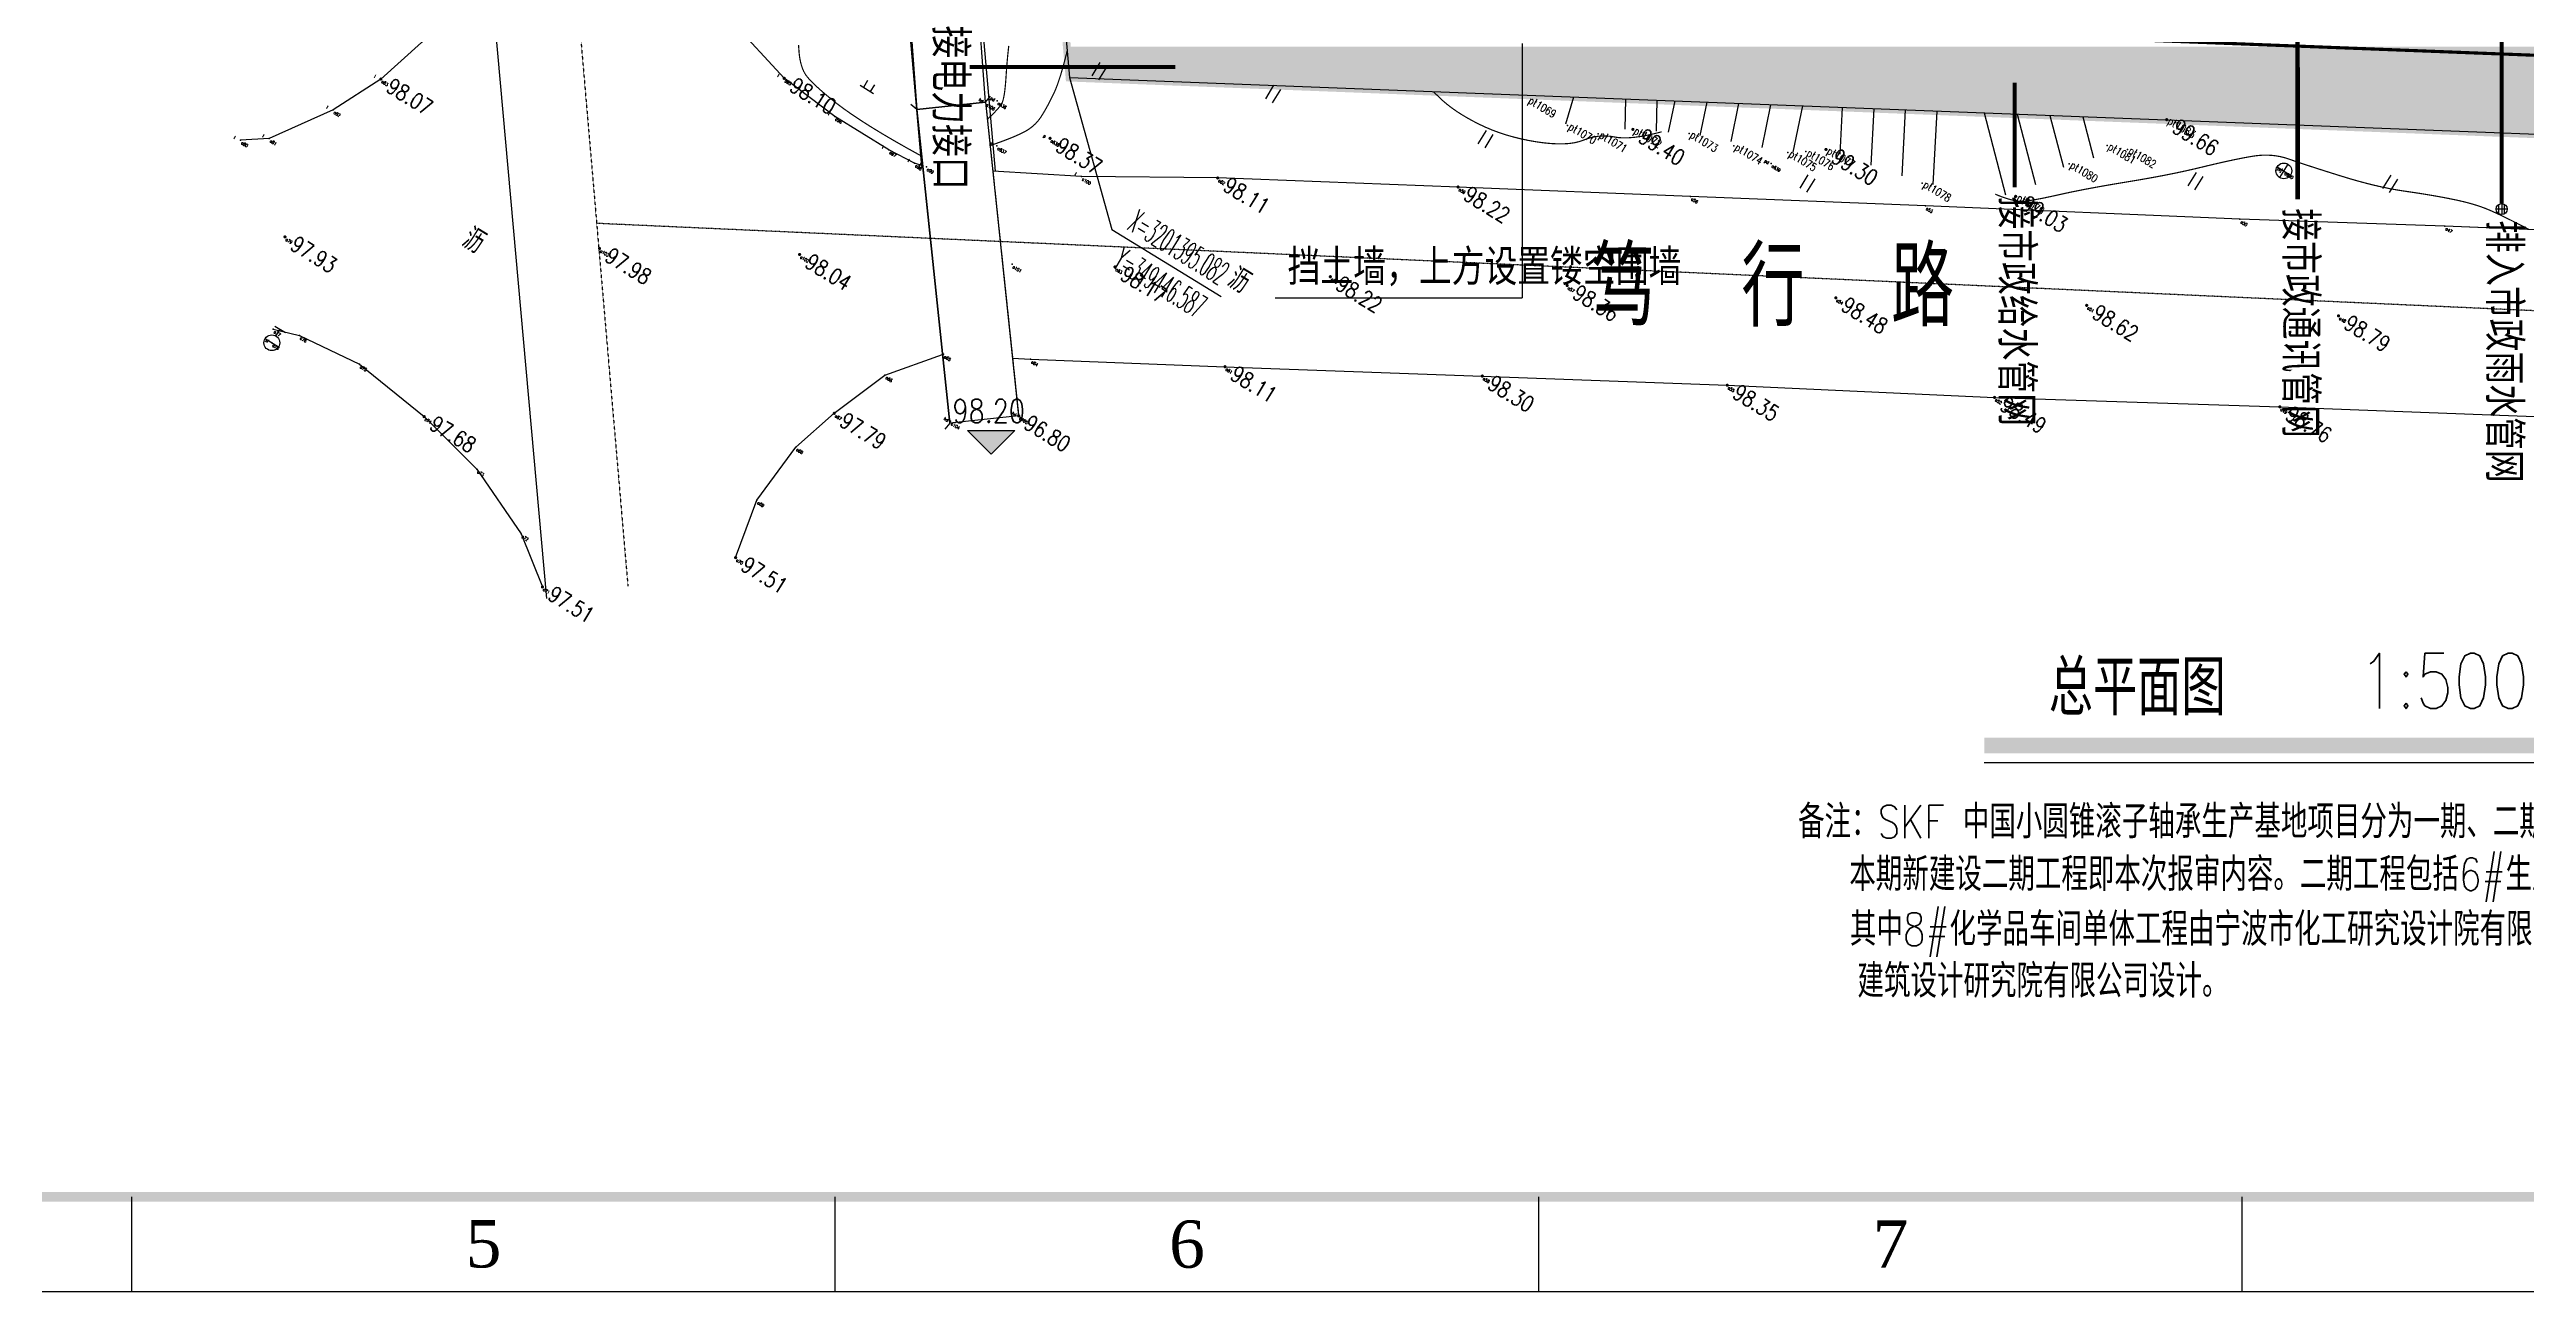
# Model space of a CAD drawing. Header units: millimetres. Extents: x -330863 to 383137, y -246038 to 314990.
# Drawn here: x -157429 to -436, y -236952 to -158214 of the extents above; entities that cross this region are included whole.
import ezdxf
from ezdxf.enums import TextEntityAlignment as Align

# ---------------------------------------------------------------- set-up
doc = ezdxf.new("R2010")
doc.units = ezdxf.units.MM
for name, pattern in [('CENTER', [5.08, 3.175, -0.635, 0.635, -0.635]), ('DASH', [0.35, 0.25, -0.1]), ('HIDDEN', [0.375, 0.25, -0.125]), ('X2', [10, 8, -2]), ('X31', [1.8, 1.2, -0.6])]:
    doc.linetypes.add(name, pattern=pattern)
for name, color, linetype in [('-GRASS', 114, 'Continuous'), ('-总图道路', 7, 'Continuous'), ('-文字', 7, 'Continuous'), ('A-DIM_ELEV', 7, 'Continuous'), ('DIM_COOR', 7, 'Continuous'), ('GCD', 8, 'Continuous'), ('MAP', 251, 'Continuous'), ('PUB_TEXT', 7, 'Continuous'), ('S市政接口', 7, 'Continuous'), ('农转用2000坐标', 6, 'Continuous'), ('文字', 7, 'Continuous')]:
    doc.layers.add(name, color=color, linetype=linetype)
doc.layers.add('X消防车道', color=6, linetype='HIDDEN', lineweight=18)
doc.styles.add('_HZTXT', font='simplex.shx', dxfattribs={"width": 0.8, "bigfont": 'hztxt.shx'})
doc.styles.add('_TCH_DIM', font='SIMPLEX.shx', dxfattribs={"width": 0.6, "bigfont": 'GBCBIG.shx'})
doc.styles.add('hz', font='simplex', dxfattribs={"width": 0.7, "bigfont": 'hztxt'})
doc.styles.add('Times', font='times.ttf')
doc.styles.add('等线体', font='simplex.shx', dxfattribs={"width": 0.6, "bigfont": 'hztxt.shx'})
doc.linetypes.add('10422', pattern='A,0.75,[150,AAA.SHX,S=0.5,R=0,X=0,Y=0.5],1.5,[177,AAA.SHX,S=1,R=0,X=0,Y=0.4],0.75', length=3)

# ---------------------------------------------------------------- blocks, each defined once
blk = doc.blocks.new('$TWTSYS$00000375')
for p, q in [((-0.5, 0, 0), (0.5, 0, 0)), ((0.43, 0.25, 0), (-0.43, 0.25, 0)), ((0, 0.5, 0), (0, -0.5, 0)), ((0.43, -0.25, 0), (-0.43, -0.25, 0))]:
    blk.add_line(p, q)
blk.add_circle((0, 0, 0), 0.5)
blk = doc.blocks.new('A$C163D69A9')
at = {"layer": 'S市政接口'}
for points, const_width in [([(173.66, 6.28), (179.51, -3.27)], 0.25), ([(168.34, -9.79), (161.93, 0.67)], 0.28), ([(152.65, -18.51), (149.19, -12.87)], 0.25), ([(92.2, -46.61), (103.3, -39.81)], 0.25)]:
    blk.add_lwpolyline(points, dxfattribs=dict(at, const_width=const_width))
at = {"layer": 'S市政接口', "xscale": 0.7, "yscale": 0.7, "zscale": 0.7, "rotation": 301.4878379793183}
blk.add_blockref('$TWTSYS$00000375', (179.7, -3.57), dxfattribs=at)
at = {"layer": 'S市政接口', "width": 0.8}
for s, p in [('排入市政雨水管网', (179.4, -4.58)), ('接市政通讯管网', (167.99, -10.68, 0)), ('接市政给水管网', (152.26, -19.43)), ('接电力接口', (88.98, -45.49, 193.82))]:
    blk.add_text(s, height=2, rotation=301.4878, dxfattribs=at).set_placement(p)
at = {"layer": 'S市政接口', "linetype": 'DASH', "ltscale": 0.005, "flags": 1}
for tag, p in [('SPEC', (-40.65, 255.77)), ('UNIT', (-40.66, 255.77)), ('WHAT', (-40.65, 255.77))]:
    blk.add_attdef(tag, p, '', height=0.0003, rotation=31.4878, dxfattribs=at)
blk = doc.blocks.new('gc133')
for p, q in [((-1, 0), (1, 0)), ((-0.8, 2), (0.8, 2)), ((0, 1), (0, 2))]:
    blk.add_line(p, q)
blk.add_circle((0, 0), 1)
blk = doc.blocks.new('gc043')
for p, q in [((-1, 0), (1, 0)), ((0, -1), (0, 1))]:
    blk.add_line(p, q)
blk.add_circle((0, 0), 1)
blk = doc.blocks.new('gc119')
for p, q in [((-1, 0), (1, 0)), ((-0.5, 1), (-0.5, 0)), ((0.5, 1), (0.5, 0))]:
    blk.add_line(p, q)
blk = doc.blocks.new('GC200')
at = {"linetype": 'Continuous', "const_width": 0.2, "flags": 128}
blk.add_lwpolyline([(-0.1, 0, 1), (0.1, 0, 1)], format="xyb", close=True, dxfattribs=at)
blk = doc.blocks.new('gc121')
for p, q in [((-0.5, -1), (-0.5, 1)), ((0.5, -1), (0.5, 1))]:
    blk.add_line(p, q)
blk = doc.blocks.new('*U368')
at = {"color": 5}
blk.add_lwpolyline([(0, 0), (1189, 0), (1189, 841), (0, 841)], close=True, dxfattribs=at)

msp = doc.modelspace()

# ---------------------------------------------------------------- hatches: boundary and pattern name
at = {"layer": '-GRASS'}
h = msp.add_hatch(dxfattribs=at)
h.set_pattern_fill('GRASS', color=256, scale=500, angle=-31.48783798)
h.set_pattern_definition([(58.51216202, (-1970228605.7, -2547630934.4), (-329.70504027, 1372.03724668), [264.58066, -1731.01015]), (13.51216202, (-1970228605.7, -2547630934.4), (-329.705265, 1372.03818184), [264.58066, -1146.51615]), (103.51216202, (-1970228605.7, -2547630934.4), (-1372.03818184, -329.705265), [264.58066, -1146.51615])])
edge = h.paths.add_edge_path()
edge.add_arc((86400.001, -163028.75), 6000, 58.51216202, 90)
edge.add_line((86400.001, -157028.75), (84999.99, -157028.75))
edge.add_line((84999.99, -157028.75), (84999.995, -161859.4))
edge.add_line((84999.995, -161859.4), (82800.001, -161774.38))
edge.add_line((82800.001, -161774.38), (82800.001, -166428.75))
edge.add_line((82800.001, -166428.75), (90000.001, -166428.75))
edge.add_line((90000.001, -166428.75), (89533.907, -157912.244))
edge = h.paths.add_edge_path()
edge.add_arc((86400.001, -163028.75), 6000, 0.00000001, 58.51216201)
edge.add_line((89533.907, -157912.244), (90000.001, -166428.75))
edge.add_line((90000.001, -166428.75), (92400.001, -166428.75))
edge.add_line((92400.001, -166428.75), (92400.001, -163028.75))
h.paths.add_polyline_path([(82800.001, -161774.38), (82800.001, -157828.75), (77700.001, -157828.75), (77700.001, -158028.75), (-14123.157, -158028.75)], flags=17)
h.paths.add_polyline_path([(84999.99, -157028.75), (-39999.484, -157028.75), (-24473.688, -157628.75), (77700.001, -157628.75), (77700.001, -157828.75), (82800.001, -157828.75), (82800.001, -161774.38), (84999.995, -161859.4)])
h.paths.add_polyline_path([(90000.001, -167056.359), (90000.001, -166428.75), (82800.001, -166428.75), (82800.001, -161774.38), (-14123.157, -158028.75), (-92948.862, -158028.75), (-92775.774, -159992.924)])
at = {"layer": 'A-DIM_ELEV', "linetype": 'Continuous'}
msp.add_hatch(color=256, dxfattribs=at).paths.add_polyline_path([(-97747.289, -183876.257), (-99247.289, -182376.257), (-96247.289, -182376.257)], flags=17)
at = {"layer": 'X消防车道'}
h = msp.add_hatch(dxfattribs=at)
h.set_pattern_fill('DOTS', color=8, scale=1000, angle=-31.48783798)
h.set_pattern_definition([(328.51216202, (-1970228605.7, -2547630934.4), (1506.0502845, 939.1527315), [0, -1587.5])])
h.paths.add_polyline_path([(-93210.319, -143669.982, 0.3886963478), (-80260.509, -155528.75), (-29868.25, -155528.75, 0.072993423), (-27282.119, -155149.186), (-24812.542, -154408.313, -0.072993423), (-22226.411, -154028.75), (83399.933, -154028.75, -0.4142154053), (92400, -163028.739), (92400.012, -173021.711), (96400.012, -173176.258), (96400, -163028.734, 0.4142203272), (83399.684, -150028.75), (-22813.487, -150028.75, 0.072993423), (-25399.617, -150408.313), (-27869.195, -151149.186, -0.072993423), (-30455.326, -151528.75), (-80260.509, -151528.75, -0.388697685), (-89225.766, -143318.792), (-114666.763, 145381.208, -0.4401982675), (-105701.506, 155171.25), (85999.681, 155171.25, -0.4142109925), (94999.681, 146171.329, -0.1414481114), (96999.681, 153099.453, 0.2576703992), (85999.52, 159171.25), (-105701.603, 159171.25, 0.440196051), (-118651.322, 145030.079)])

# ---------------------------------------------------------------- linework, layer by layer
at = {"layer": '-总图道路', "linetype": 'CENTER', "ltscale": 0.0001}
for p, q in [((-152680.574, 178374.712, 10100), (-120771.049, -192240.097, 10100)), ((111441.934, -179800.31, 10100), (-122751.552, -169237.445, 10100))]:
    msp.add_line(p, q, dxfattribs=at)
at = {"layer": '-总图道路', "linetype": 'Continuous'}
for p, q in [((-137522.244, -64196.879, 10100), (-125924.178, -193022.728, 10100)), ((-110867.281, -160038.865, 10100), (-114187.436, -156436.202, 10100)), ((-107660.557, -162467.392, 10100), (-110867.281, -160038.865, 10100)), ((-104229.907, -164583.94, 10100), (-107660.557, -162467.392, 10100)), ((-102602.132, -165426.173, 10100), (-104229.907, -164583.94, 10100)), ((-102083.089, -165585.284, 10100), (-102602.132, -165426.173, 10100)), ((-92022.621, -166269.168, 10100), (-97643.099, -165918.243, 10100)), ((-83386.405, -166358.112, 10100), (-92022.621, -166269.168, 10100)), ((-68150.779, -166930.185, 10100), (-83386.405, -166358.112, 10100)), ((-53415.868, -167530.949, 10100), (-68150.779, -166930.185, 10100)), ((-38529.882, -168133.953, 10100), (-53415.868, -167530.949, 10100)), ((-5605.767, -169410.813, 10100), (-18596.124, -168979.161, 10100)), ((11116.828, -170093.902, 10100), (-5605.767, -169410.813, 10100)), ((-107691.302, -181278.206, 10100), (-104475.848, -178852.513, 10100)), ((-104475.848, -178852.513, 10100), (-100821.442, -177542.731, 10100)), ((-96390.864, -177786.486, 10100), (-95246.918, -177855.074, 10100)), ((-95246.918, -177855.074, 10100), (-82925.76, -178322.452, 10100)), ((-82925.76, -178322.452, 10100), (-66619.096, -178914.954, 10100)), ((-66619.096, -178914.954, 10100), (-51089.759, -179495.716, 10100)), ((-51089.759, -179495.716, 10100), (-34151.375, -180268.762, 10100)), ((-34151.375, -180268.762, 10100), (-16066.952, -180868.951, 10100)), ((-110137.325, -183416.461, 10100), (-107691.302, -181278.206, 10100)), ((-16066.952, -180868.951, 10100), (9016.44, -181826.435, 10100)), ((-112599.248, -186786.84, 10100), (-110137.325, -183416.461, 10100)), ((-112703.254, -187068.317, 10100), (-112599.248, -186786.84, 10100))]:
    msp.add_line(p, q, dxfattribs=at)
at = {"layer": '-总图道路'}
msp.add_line((-18596.124, -168979.161, 10100), (-38529.882, -168133.953, 10100), dxfattribs=at)
for points, elevation in [([(-129813.597, 148371.25), (-102153.577, -165636.623)], 10100), ([(-125222.134, 148767.076), (-97501.662, -165927.074)], 112109)]:
    msp.add_lwpolyline(points, dxfattribs=dict(at, elevation=elevation))
at = {"color": 5}
for p, q in [((-152212.76, -236951.602), (-152212.76, -230951.602)), ((-107625.26, -236951.602), (-107625.26, -230951.602)), ((-63037.76, -236951.602), (-63037.76, -230951.602)), ((-18450.26, -236951.602), (-18450.26, -230951.602))]:
    msp.add_line(p, q, dxfattribs=at)
at = {"color": 5, "const_width": 600}
msp.add_lwpolyline([(-315562.76, -230951.602), (376837.24, -230951.602), (376837.24, 261648.398), (-315562.76, 261648.398)], close=True, dxfattribs=at)
at = {"linetype": 'Continuous', "elevation": 106921, "flags": 128}
for points in [[(-98102.826, -161561.114), (-96005.668, -181437.234)], [(-102459.187, -162020.76), (-100362.029, -181896.88)]]:
    msp.add_lwpolyline(points, dxfattribs=at)
at = {"layer": 'A-DIM_ELEV', "linetype": 'Continuous'}
for p, q in [((-99247.289, -182376.257, 10100), (-96247.289, -182376.257, 10100)), ((-97747.289, -183876.257, 10100), (-99247.289, -182376.257, 10100)), ((-97747.289, -183876.257, 10100), (-96247.289, -182376.257, 10100))]:
    msp.add_line(p, q, dxfattribs=at)
at = {"layer": 'DIM_COOR'}
for p, q in [((-92775.774, -159992.924, 10100), (-90098.651, -169634.435, 10100)), ((-90098.651, -169634.435, 10100), (-83176.018, -173874.609, 10100))]:
    msp.add_line(p, q, dxfattribs=at)
at = {"layer": 'MAP', "linetype": 'Continuous', "elevation": 10100, "flags": 128}
for points in [[(89999.578, 198988.843), (-123977.914, 194083.517), (-92775.774, -159992.924), (90000.001, -167056.359)], [(-98102.826, -161561.114), (-96005.668, -181437.234), (-100362.029, -181896.88), (-102459.187, -162020.76)]]:
    msp.add_lwpolyline(points, close=True, dxfattribs=at)
at = {"layer": 'MAP', "linetype": '10422'}
msp.add_lwpolyline([(-133474.663, 193543.377), (-133221.145, 190561.481), (-132180.735, 178324.118), (-131904.648, 172920.191), (-128282.762, 130399.253), (-126953.562, 117277.88), (-123365.027, 75104.546), (-122357.697, 64088.264), (-121145.422, 50708.987), (-120110.601, 37916.854), (-118754.734, 22817.261), (-116305.162, -4880.687), (-114560.033, -24992.666), (-112135.193, -53050.721), (-110381.549, -73413.005), (-108448.393, -94249.944), (-106193.081, -120591.734), (-104483.399, -139760.279), (-102816.856, -157157.46), (-102459.187, -162020.76)], dxfattribs=at)
at = {"layer": 'MAP', "linetype": '10422', "flags": 128}
msp.add_lwpolyline([(-98102.826, -161561.114), (-98834.83, -151475.711), (-99257.592, -146263.385), (-100364.329, -133102.372), (-103053.464, -102588.68), (-104125.488, -90113.836), (-105966.399, -69467.083), (-107241.844, -54856.503), (-109471.01, -30306.158), (-110476.47, -18522.919), (-111366.677, -7751.932), (-112621.705, 7496.977), (-113709.764, 19493.81), (-115191.454, 36400.166), (-117936.655, 69165.727), (-119124.32, 80360.481), (-119973.938, 90675.063), (-121028.24, 102537.47), (-123042.272, 124488.735), (-124209.335, 137110.915), (-125254.552, 149235.128), (-127227.845, 171159.095), (-128292.768, 182272.805), (-128764.05, 187693.096), (-129291.672, 193899.011)], dxfattribs=at)
at = {"layer": 'MAP', "linetype": 'Continuous', "flags": 128}
for points, elevation in [([(-102083.089, -165585.284), (-102602.132, -165426.173), (-104229.907, -164583.94), (-107660.557, -162467.392), (-110867.281, -160038.865), (-114187.436, -156436.202), (-116684.13, -152976.732), (-117893.349, -150156.921), (-118214.886, -149402.956), (-119055.874, -138107.44), (-119528.52, -132442.398), (-120781.827, -118111.575), (-122370.049, -99633.08), (-124053.118, -81098.835), (-125741.44, -62370.227), (-127393.635, -43216.958), (-129511.213, -19554.661)], 109967), ([(-141260.191, -21876.913), (-139157.054, -45149.245), (-137522.244, -64196.879), (-135818.711, -83118.914), (-134199.377, -102002.275), (-132590.386, -119635.094), (-130994.309, -138267.329), (-130011.866, -148816.889), (-130129.064, -150135.896), (-130655.695, -152153.99), (-132015.792, -154916.34), (-133844.052, -157767.193), (-136429.96, -160085.965), (-139456.931, -162043.113), (-143500.576, -163848.954), (-145318.894, -163963.009)], 114893), ([(-98102.826, -161561.114), (-96005.668, -181437.234)], 106921), ([(-102459.187, -162020.76), (-100362.029, -181896.88)], 106921), ([(92691.302, -166142.879), (92706.578, -166981.34), (91980.705, -168300.44), (90726.386, -170298.5), (89579.66, -171334.024), (88239.7, -172101.089), (86119.589, -172790.186), (82512.481, -172696.307), (74128.03, -172420.323), (64304.888, -172061.719), (51650.762, -171546.361), (40089.067, -171131.379), (27771.417, -170618.069), (11116.828, -170093.902), (-5605.767, -169410.813), (-18596.124, -168979.161), (-38529.882, -168133.953), (-53415.868, -167530.949), (-68150.779, -166930.185), (-83386.405, -166358.112), (-92022.621, -166269.168), (-97643.099, -165918.243)], 109967), ([(-143253.014, -175952.494), (-141590.795, -176347.926), (-137788.386, -178171.513), (-133685.433, -181487.891), (-130355.374, -184814.006), (-127539.317, -188927.605), (-126189.237, -192285.174)], 107938), ([(-113943.693, -190425.385), (-112599.248, -186786.84), (-110137.325, -183416.461), (-107691.302, -181278.206), (-104475.848, -178852.513), (-100821.442, -177542.731)], 107605), ([(-96390.864, -177786.486), (-95246.918, -177855.074), (-82925.76, -178322.452), (-66619.096, -178914.954), (-51089.759, -179495.716), (-34151.375, -180268.762), (-16066.952, -180868.951), (9016.44, -181826.435), (25186.684, -182501.9), (39938.042, -183104.53), (52898.776, -183530.937), (65352.388, -183992.666), (76141.679, -184495.083), (88518.873, -185004.992), (101516.979, -185508.233), (111441.934, -185837.919)], 107605)]:
    msp.add_lwpolyline(points, dxfattribs=dict(at, elevation=elevation))
at = {"layer": 'MAP', "linetype": 'Continuous', "const_width": 75, "flags": 128}
for points in [[(-102152.392, -164974.563), (-103050.262, -164477.541), (-103884.668, -164002.504), (-104655.611, -163549.451), (-105363.091, -163118.383), (-106007.108, -162709.298), (-106587.662, -162322.198), (-107104.753, -161957.082), (-107558.381, -161613.951), (-107958.92, -161293.619), (-108316.743, -160996.903), (-108631.85, -160723.803), (-108904.242, -160474.318), (-109133.917, -160248.449), (-109320.878, -160046.196), (-109465.122, -159867.558), (-109566.651, -159712.536), (-109642.577, -159563.227), (-109710.013, -159401.728), (-109768.959, -159228.04), (-109819.416, -159042.162), (-109861.382, -158844.093), (-109894.859, -158633.835), (-109919.846, -158411.388), (-109936.343, -158176.75), (-109955.338, -157925.732)], [(-97975.746, -162628.314), (-97803.994, -162465.904), (-97649.092, -162314.429), (-97511.04, -162173.887), (-97389.836, -162044.279), (-97285.481, -161925.605), (-97197.976, -161817.865), (-97127.319, -161721.058), (-97073.512, -161635.185), (-97029.601, -161538.604), (-96988.634, -161409.67), (-96950.611, -161248.385), (-96915.531, -161054.749), (-96883.395, -160828.761), (-96854.202, -160570.422), (-96827.953, -160279.731), (-96804.648, -159956.689), (-96782.368, -159625.617), (-96759.196, -159310.837), (-96735.132, -159012.351), (-96710.176, -158730.156), (-96684.327, -158464.254), (-96657.587, -158214.645), (-96629.953, -157981.329)], [(-34105.72, -167387.193), (-33823.757, -167501.01), (-33559.126, -167598.321), (-33311.828, -167679.128), (-33081.862, -167743.429), (-32869.229, -167791.225), (-32673.928, -167822.517), (-32495.959, -167837.303), (-32335.322, -167835.584), (-32166.463, -167820.252), (-31963.827, -167794.197), (-31727.414, -167757.419), (-31457.224, -167709.919), (-31153.257, -167651.697), (-30815.513, -167582.752), (-30443.992, -167503.085), (-30038.695, -167412.695), (-29601.296, -167316.162), (-29133.474, -167218.064), (-28635.228, -167118.401), (-28106.558, -167017.174), (-27547.464, -166914.382), (-26957.946, -166810.025), (-26338.004, -166704.104), (-25687.638, -166596.618), (-25031.99, -166487.364), (-24396.202, -166376.142), (-23780.275, -166262.949), (-23184.208, -166147.788), (-22608.001, -166030.656), (-22051.654, -165911.556), (-21515.168, -165790.485), (-20998.542, -165667.446), (-20504.681, -165548.115), (-20036.491, -165438.172), (-19593.972, -165337.617), (-19177.123, -165246.449), (-18785.945, -165164.669), (-18420.438, -165092.277), (-18080.601, -165029.273), (-17766.435, -164975.656), (-17467.49, -164935.628), (-17173.317, -164913.39), (-16883.916, -164908.942), (-16599.287, -164922.284), (-16319.43, -164953.416), (-16044.345, -165002.338), (-15774.032, -165069.05), (-15508.491, -165153.552), (-15226.309, -165252.176), (-14906.071, -165361.252), (-14547.778, -165480.781), (-14151.43, -165610.763), (-13717.026, -165751.197), (-13244.567, -165902.084), (-12734.053, -166063.424), (-12185.484, -166235.217), (-11625.841, -166405.084), (-11082.108, -166560.645), (-10554.282, -166701.901), (-10042.365, -166828.852), (-9546.357, -166941.497), (-9066.258, -167039.837), (-8602.067, -167123.872), (-8153.784, -167193.601), (-7720.02, -167256.585), (-7299.383, -167320.382), (-6891.874, -167384.992), (-6497.492, -167450.415), (-6116.237, -167516.652), (-5748.11, -167583.701), (-5393.111, -167651.565), (-5051.239, -167720.241), (-4722.887, -167790.993), (-4408.448, -167865.081), (-4107.921, -167942.507), (-3821.308, -168023.27), (-3548.607, -168107.369), (-3289.819, -168194.806), (-3044.944, -168285.58), (-2813.982, -168379.691), (-2578.036, -168483.039), (-2318.21, -168601.525), (-2034.503, -168735.149), (-1726.916, -168883.911), (-1395.448, -169047.81), (-1040.1, -169226.847), (-660.872, -169421.022), (-257.763, -169630.335)]]:
    msp.add_lwpolyline(points, dxfattribs=at)
at = {"layer": 'MAP', "linetype": 'Continuous', "const_width": 75}
for points in [[(-97822.646, -164307.379), (-97483.184, -164189.806), (-97164.971, -164075.753), (-96868.009, -163965.22), (-96592.297, -163858.207), (-96337.835, -163754.714), (-96104.622, -163654.741), (-95892.66, -163558.288), (-95701.948, -163465.355), (-95526.812, -163370.004), (-95361.58, -163266.297), (-95206.251, -163154.235), (-95060.825, -163033.818), (-94925.303, -162905.045), (-94799.683, -162767.916), (-94683.967, -162622.432), (-94578.154, -162468.592), (-94477.224, -162307.042), (-94376.154, -162138.427), (-94274.945, -161962.747), (-94173.596, -161780.001), (-94072.109, -161590.19), (-93970.483, -161393.314), (-93868.717, -161189.373), (-93766.812, -160978.366), (-93663.234, -160743.598), (-93556.447, -160468.37), (-93446.451, -160152.684), (-93333.247, -159796.54), (-93216.834, -159399.936), (-93097.213, -158962.874), (-92974.383, -158485.353), (-92926.109, -158286.958)], [(-69716.048, -160884.075), (-69539.383, -161057.695), (-69314.825, -161276.814), (-69074.067, -161498.985), (-68812.139, -161717.791), (-68529.043, -161933.231), (-68224.776, -162145.306), (-67899.341, -162354.015), (-67552.736, -162559.359), (-67184.962, -162761.337), (-66796.018, -162959.95), (-66390.402, -163149.483), (-65972.608, -163324.222), (-65542.636, -163484.166), (-65100.487, -163629.317), (-64646.161, -163759.673), (-64179.658, -163875.236), (-63700.977, -163976.004), (-63210.118, -164061.978), (-62728.584, -164129.205), (-62277.874, -164173.733), (-61857.988, -164195.563), (-61468.928, -164194.693), (-61110.692, -164171.124), (-60783.28, -164124.856), (-60486.693, -164055.889), (-60220.931, -163964.223), (-59970.784, -163870.888), (-59721.041, -163796.917), (-59471.703, -163742.308), (-59222.769, -163707.062), (-58974.24, -163691.179), (-58726.116, -163694.659), (-58478.396, -163717.502), (-58231.082, -163759.707), (-57968.327, -163800), (-57674.287, -163817.103), (-57348.964, -163811.017), (-56992.355, -163781.742), (-56604.463, -163729.279), (-56185.285, -163653.626), (-55734.823, -163554.784), (-55253.077, -163432.753)]]:
    msp.add_lwpolyline(points, dxfattribs=at)
at = {"layer": 'MAP', "linetype": 'Continuous', "elevation": 10100}
for points in [[(-98102.826, -161561.114), (-102459.187, -162020.76)], [(-98102.826, -161561.114), (-97788.322, -161172.415)], [(-60833.074, -161227.361), (-61339.801, -162946.691)], [(-57549.709, -161354.247), (-57592.222, -163261.269)], [(-55550.934, -161431.491), (-55594.668, -163393.262)], [(-54422.275, -161475.108), (-54833.517, -163443.558)], [(-52395.459, -161553.435), (-52836.043, -163662.336)], [(-50368.642, -161631.762), (-50872.658, -164044.282)], [(-102459.187, -162020.76), (-102847.887, -161706.256)], [(-48341.826, -161710.089), (-48909.273, -164426.227)], [(-46315.01, -161788.416), (-46928.17, -164723.368)], [(-43805.18, -161885.41), (-43964.448, -164853.928)], [(-41806.448, -161962.651), (-41998.457, -165541.417)], [(-39807.716, -162039.893), (-40032.466, -166228.906)], [(-37808.984, -162117.135), (-38059.157, -166780.011)], [(-34812.289, -162232.943), (-33452.518, -167434.326)], [(-32723.977, -162313.647), (-31561.281, -166761.181)], [(-30635.666, -162394.35), (-29779.021, -165671.181)], [(-28547.354, -162475.054), (-27868.648, -165071.234)], [(-100362.029, -181896.88), (-100676.533, -182285.58)], [(-96005.668, -181437.234), (-100362.029, -181896.88)], [(-96005.668, -181437.234), (-95616.969, -181751.738)]]:
    msp.add_lwpolyline(points, dxfattribs=at)
at = {"layer": 'MAP', "linetype": 'X31', "elevation": 10100, "flags": 128}
for points in [[(-98102.826, -161561.114), (-96005.668, -181437.234)], [(-100362.029, -181896.88), (-102459.187, -162020.76)]]:
    msp.add_lwpolyline(points, dxfattribs=at)
at = {"layer": 'MAP', "linetype": 'Continuous'}
for p in [(-136429.96, -160085.965, 108174), (-110867.281, -160038.865, 108201), (-98102.826, -161561.114, 106921), (-97373.358, -161461.453, 106886), (-139456.931, -162043.113, 108085), (-107660.557, -162467.392, 108219), (-61211.752, -163022.099, 109246), (-23236.389, -162661.148, 109755), (-145318.894, -163963.009, 108068), (-143500.576, -163848.954, 108068), (-104229.907, -164583.94, 108131), (-97384.281, -164324.299, 108151), (-94013.233, -163844.39, 108468), (-59264.203, -163554.773, 109097), (-57073.592, -163277.077, 109504), (-53511.682, -163530.901, 108639), (-50670.533, -164320.091, 108886), (-47246.748, -164749.645, 109199), (-46118.884, -164688.787, 109257), (-44832.183, -164550.489, 109401), (-27018.227, -164288.446, 109014), (-25731.166, -164542.042, 109252), (-102602.132, -165426.173, 108183), (-101854.748, -165655.281, 108186), (-92022.621, -166269.168, 108192), (-83386.405, -166358.112, 108213), (-48310.265, -165444.462, 108704), (-29430.176, -165457.834, 109145), (-15810.923, -165909.988, 108958), (-68150.779, -166930.185, 108320), (-53415.868, -167530.949, 108440), (-38728.266, -166684.973, 108803), (-32810.945, -167525.453, 109130), (-38529.882, -168133.953, 108581), (-18596.124, -168979.161, 108764), (-5605.767, -169410.813, 108868), (-142506.358, -170092.626, 108029), (-122566.086, -170825.728, 108076), (-109886.558, -171207.716, 108141), (-96421.687, -171831.507, 108242), (-89897.232, -171996.664, 108265), (-76249.328, -172616.47, 108320), (-61237.251, -173178.265, 108458), (-44210.031, -173951.78, 108583), (-28309.512, -174433.891, 108719), (-12346.838, -175095.966, 108888), (-143338.167, -176805.642, 107976), (-143253.014, -175952.494, 107938), (-141590.795, -176347.926, 107952), (-137788.386, -178171.513, 107910), (-104475.848, -178852.513, 107925), (-100769.119, -177523.977, 108103), (-95246.918, -177855.074, 108143), (-82925.76, -178322.452, 108213), (-66619.096, -178914.954, 108395), (-51089.759, -179495.716, 108445), (-34151.375, -180268.762, 108593), (-133685.433, -181487.891, 107779), (-107691.302, -181278.206, 107886), (-100326.801, -181779.651, 106926), (-96005.668, -181437.234, 106903), (-16066.952, -180868.951, 108856), (-110137.325, -183416.461, 107821), (-130355.374, -184814.006, 107686), (-112599.248, -186786.84, 107703), (-127539.317, -188927.605, 107574), (-113943.693, -190425.385, 107605), (-126189.237, -192285.174, 107608)]:
    msp.add_point(p, dxfattribs=at)
at = {"layer": 'S市政接口'}
for p in [(-64098.564, -157828.75, -68945.983), (-79739.346, -173952.265, 111962.806)]:
    msp.add_line(p, (-64098.564, -173952.265, 111962.806), dxfattribs=at)
at = {"layer": '农转用2000坐标', "color": 1, "linetype": 'DASH', "ltscale": 0.01, "const_width": 500, "elevation": 10100}
msp.add_lwpolyline([(89999.578, 198988.843), (-123977.914, 194083.517), (-92775.774, -159992.924), (90000.001, -167056.359)], close=True, dxfattribs=at)
at = {"layer": '农转用2000坐标', "color": 5, "linetype": 'X2', "ltscale": 0.001, "const_width": 200, "elevation": 10100}
msp.add_lwpolyline([(84999.584, 193872.907), (-118528.817, 189207.121), (-88181.695, -155166.731), (84999.995, -161859.4)], close=True, dxfattribs=at)
at = {"layer": '文字'}
msp.add_line((-34798.501, -203425.096, 10100), (977.28, -203425.096, 10100), dxfattribs=at)
at = {"layer": '文字', "const_width": 1000, "elevation": 10099.75}
msp.add_lwpolyline([(-34798.501, -202343.5), (977.28, -202343.5)], dxfattribs=at)

# ---------------------------------------------------------------- block references
at = {"xscale": 600, "yscale": 600, "zscale": 600}
msp.add_blockref('*U368', (-330562.76, -236951.602), dxfattribs=at)
at = {"layer": 'MAP', "linetype": 'Continuous'}
ref = msp.add_blockref('GC200', (-136429.96, -160085.965, 108174), dxfattribs=dict(at, xscale=500, yscale=500, zscale=500, rotation=328.5121620192327))
ref.add_attrib('height', '98.07', dxfattribs={"layer": 'GCD', "linetype": 'Continuous', "height": 1000, "rotation": 328.51216201, "style": '等线体', "width": 0.8}).set_placement((-135918.309, -160399.355, 108174), align=Align.MIDDLE_LEFT)
ref = msp.add_blockref('GC200', (-110867.281, -160038.865, 108201), dxfattribs=dict(at, xscale=500, yscale=500, zscale=500, rotation=328.5121620192327))
ref.add_attrib('height', '98.10', dxfattribs={"layer": 'GCD', "linetype": 'Continuous', "height": 1000, "rotation": 328.51216201, "style": '等线体', "width": 0.8}).set_placement((-110355.631, -160352.256, 108201), align=Align.MIDDLE_LEFT)
at = {"layer": 'MAP', "linetype": 'Continuous', "xscale": 500, "yscale": 500, "zscale": 1000, "rotation": 328.5121620192327}
for name, p in [('gc119', (-105623.24, -160743.325, 10100)), ('gc121', (-90877.822, -159584.682, 10100)), ('gc121', (-79869.732, -161037.882, 10100)), ('gc121', (-66395.871, -163894.702, 10100)), ('gc121', (-46004.24, -166704.761, 10100)), ('gc121', (-21397.641, -166561.75, 10100)), ('gc043', (-15810.923, -165909.988, 108958)), ('gc121', (-9063.277, -166729.78, 10100)), ('gc133', (-143338.167, -176805.642, 107976))]:
    msp.add_blockref(name, p, dxfattribs=at)
at = {"layer": 'MAP', "linetype": 'Continuous'}
ref = msp.add_blockref('GC200', (-57073.592, -163277.077, 109504), dxfattribs=dict(at, xscale=500, yscale=500, zscale=500, rotation=328.5121620192327))
ref.add_attrib('height', '99.40', dxfattribs={"layer": 'GCD', "linetype": 'Continuous', "height": 1000, "rotation": 328.51216201, "style": '等线体', "width": 0.8}).set_placement((-56561.942, -163590.468, 109504), align=Align.MIDDLE_LEFT)
ref = msp.add_blockref('GC200', (-23236.389, -162661.148, 109755), dxfattribs=dict(at, xscale=500, yscale=500, zscale=500, rotation=328.5121620192327))
ref.add_attrib('height', '99.66', dxfattribs={"layer": 'GCD', "linetype": 'Continuous', "height": 1000, "rotation": 328.51216201, "style": '等线体', "width": 0.8}).set_placement((-22724.739, -162974.539, 109755), align=Align.MIDDLE_LEFT)
ref = msp.add_blockref('GC200', (-94013.233, -163844.39, 108468), dxfattribs=dict(at, xscale=500, yscale=500, zscale=500, rotation=328.5121620192327))
ref.add_attrib('height', '98.37', dxfattribs={"layer": 'GCD', "linetype": 'Continuous', "height": 1000, "rotation": 328.51216201, "style": '等线体', "width": 0.8}).set_placement((-93501.583, -164157.781, 108468), align=Align.MIDDLE_LEFT)
ref = msp.add_blockref('GC200', (-44832.183, -164550.489, 109401), dxfattribs=dict(at, xscale=500, yscale=500, zscale=500, rotation=328.5121620192327))
ref.add_attrib('height', '99.30', dxfattribs={"layer": 'GCD', "linetype": 'Continuous', "height": 1000, "rotation": 328.51216201, "style": '等线体', "width": 0.8}).set_placement((-44320.532, -164863.88, 109401), align=Align.MIDDLE_LEFT)
ref = msp.add_blockref('GC200', (-83386.405, -166358.112, 108213), dxfattribs=dict(at, xscale=500, yscale=500, zscale=500, rotation=328.5121620192327))
ref.add_attrib('height', '98.11', dxfattribs={"layer": 'GCD', "linetype": 'Continuous', "height": 1000, "rotation": 328.51216201, "style": '等线体', "width": 0.8}).set_placement((-82874.754, -166671.503, 108213), align=Align.MIDDLE_LEFT)
ref = msp.add_blockref('GC200', (-68150.779, -166930.185, 108320), dxfattribs=dict(at, xscale=500, yscale=500, zscale=500, rotation=328.5121620192327))
ref.add_attrib('height', '98.22', dxfattribs={"layer": 'GCD', "linetype": 'Continuous', "height": 1000, "rotation": 328.51216201, "style": '等线体', "width": 0.8}).set_placement((-67639.128, -167243.575, 108320), align=Align.MIDDLE_LEFT)
ref = msp.add_blockref('GC200', (-32810.945, -167525.453, 109130), dxfattribs=dict(at, xscale=500, yscale=500, zscale=500, rotation=328.5121620192327))
ref.add_attrib('height', '99.03', dxfattribs={"layer": 'GCD', "linetype": 'Continuous', "height": 1000, "rotation": 328.51216201, "style": '等线体', "width": 0.8}).set_placement((-32299.294, -167838.844, 109130), align=Align.MIDDLE_LEFT)
ref = msp.add_blockref('GC200', (-142506.358, -170092.626, 108029), dxfattribs=dict(at, xscale=500, yscale=500, zscale=500, rotation=328.5121620192327))
ref.add_attrib('height', '97.93', dxfattribs={"layer": 'GCD', "linetype": 'Continuous', "height": 1000, "rotation": 328.51216201, "style": '等线体', "width": 0.8}).set_placement((-141994.707, -170406.016, 108029), align=Align.MIDDLE_LEFT)
ref = msp.add_blockref('GC200', (-122566.086, -170825.728, 108076), dxfattribs=dict(at, xscale=500, yscale=500, zscale=500, rotation=328.5121620192327))
ref.add_attrib('height', '97.98', dxfattribs={"layer": 'GCD', "linetype": 'Continuous', "height": 1000, "rotation": 328.51216201, "style": '等线体', "width": 0.8}).set_placement((-122054.435, -171139.119, 108076), align=Align.MIDDLE_LEFT)
ref = msp.add_blockref('GC200', (-109886.558, -171207.716, 108141), dxfattribs=dict(at, xscale=500, yscale=500, zscale=500, rotation=328.5121620192327))
ref.add_attrib('height', '98.04', dxfattribs={"layer": 'GCD', "linetype": 'Continuous', "height": 1000, "rotation": 328.51216201, "style": '等线体', "width": 0.8}).set_placement((-109374.907, -171521.107, 108141), align=Align.MIDDLE_LEFT)
ref = msp.add_blockref('GC200', (-89897.232, -171996.664, 108265), dxfattribs=dict(at, xscale=500, yscale=500, zscale=500, rotation=328.5121620192327))
ref.add_attrib('height', '98.17', dxfattribs={"layer": 'GCD', "linetype": 'Continuous', "height": 1000, "rotation": 328.51216201, "style": '等线体', "width": 0.8}).set_placement((-89385.581, -172310.054, 108265), align=Align.MIDDLE_LEFT)
ref = msp.add_blockref('GC200', (-76249.328, -172616.47, 108320), dxfattribs=dict(at, xscale=500, yscale=500, zscale=500, rotation=328.5121620192327))
ref.add_attrib('height', '98.22', dxfattribs={"layer": 'GCD', "linetype": 'Continuous', "height": 1000, "rotation": 328.51216201, "style": '等线体', "width": 0.8}).set_placement((-75737.677, -172929.86, 108320), align=Align.MIDDLE_LEFT)
ref = msp.add_blockref('GC200', (-61237.251, -173178.265, 108458), dxfattribs=dict(at, xscale=500, yscale=500, zscale=500, rotation=328.5121620192327))
ref.add_attrib('height', '98.36', dxfattribs={"layer": 'GCD', "linetype": 'Continuous', "height": 1000, "rotation": 328.51216201, "style": '等线体', "width": 0.8}).set_placement((-60725.6, -173491.655, 108458), align=Align.MIDDLE_LEFT)
ref = msp.add_blockref('GC200', (-44210.031, -173951.78, 108583), dxfattribs=dict(at, xscale=500, yscale=500, zscale=500, rotation=328.5121620192327))
ref.add_attrib('height', '98.48', dxfattribs={"layer": 'GCD', "linetype": 'Continuous', "height": 1000, "rotation": 328.51216201, "style": '等线体', "width": 0.8}).set_placement((-43698.381, -174265.171, 108583), align=Align.MIDDLE_LEFT)
ref = msp.add_blockref('GC200', (-28309.512, -174433.891, 108719), dxfattribs=dict(at, xscale=500, yscale=500, zscale=500, rotation=328.5121620192327))
ref.add_attrib('height', '98.62', dxfattribs={"layer": 'GCD', "linetype": 'Continuous', "height": 1000, "rotation": 328.51216201, "style": '等线体', "width": 0.8}).set_placement((-27797.861, -174747.282, 108719), align=Align.MIDDLE_LEFT)
ref = msp.add_blockref('GC200', (-12346.838, -175095.966, 108888), dxfattribs=dict(at, xscale=500, yscale=500, zscale=500, rotation=328.5121620192327))
ref.add_attrib('height', '98.79', dxfattribs={"layer": 'GCD', "linetype": 'Continuous', "height": 1000, "rotation": 328.51216201, "style": '等线体', "width": 0.8}).set_placement((-11835.187, -175409.356, 108888), align=Align.MIDDLE_LEFT)
ref = msp.add_blockref('GC200', (-82925.76, -178322.452, 108213), dxfattribs=dict(at, xscale=500, yscale=500, zscale=500, rotation=328.5121620192327))
ref.add_attrib('height', '98.11', dxfattribs={"layer": 'GCD', "linetype": 'Continuous', "height": 1000, "rotation": 328.51216201, "style": '等线体', "width": 0.8}).set_placement((-82414.109, -178635.842, 108213), align=Align.MIDDLE_LEFT)
ref = msp.add_blockref('GC200', (-66619.096, -178914.954, 108395), dxfattribs=dict(at, xscale=500, yscale=500, zscale=500, rotation=328.5121620192327))
ref.add_attrib('height', '98.30', dxfattribs={"layer": 'GCD', "linetype": 'Continuous', "height": 1000, "rotation": 328.51216201, "style": '等线体', "width": 0.8}).set_placement((-66107.445, -179228.345, 108395), align=Align.MIDDLE_LEFT)
ref = msp.add_blockref('GC200', (-51089.759, -179495.716, 108445), dxfattribs=dict(at, xscale=500, yscale=500, zscale=500, rotation=328.5121620192327))
ref.add_attrib('height', '98.35', dxfattribs={"layer": 'GCD', "linetype": 'Continuous', "height": 1000, "rotation": 328.51216201, "style": '等线体', "width": 0.8}).set_placement((-50578.109, -179809.107, 108445), align=Align.MIDDLE_LEFT)
ref = msp.add_blockref('GC200', (-34151.375, -180268.762, 108593), dxfattribs=dict(at, xscale=500, yscale=500, zscale=500, rotation=328.5121620192327))
ref.add_attrib('height', '98.49', dxfattribs={"layer": 'GCD', "linetype": 'Continuous', "height": 1000, "rotation": 328.51216201, "style": '等线体', "width": 0.8}).set_placement((-33639.725, -180582.152, 108593), align=Align.MIDDLE_LEFT)
ref = msp.add_blockref('GC200', (-133685.433, -181487.891, 107779), dxfattribs=dict(at, xscale=500, yscale=500, zscale=500, rotation=328.5121620192327))
ref.add_attrib('height', '97.68', dxfattribs={"layer": 'GCD', "linetype": 'Continuous', "height": 1000, "rotation": 328.51216201, "style": '等线体', "width": 0.8}).set_placement((-133173.782, -181801.281, 107779), align=Align.MIDDLE_LEFT)
ref = msp.add_blockref('GC200', (-107691.302, -181278.206, 107886), dxfattribs=dict(at, xscale=500, yscale=500, zscale=500, rotation=328.5121620192327))
ref.add_attrib('height', '97.79', dxfattribs={"layer": 'GCD', "linetype": 'Continuous', "height": 1000, "rotation": 328.51216201, "style": '等线体', "width": 0.8}).set_placement((-107179.652, -181591.596, 107886), align=Align.MIDDLE_LEFT)
ref = msp.add_blockref('GC200', (-96005.668, -181437.234, 106903), dxfattribs=dict(at, xscale=500, yscale=500, zscale=500, rotation=328.5121620192327))
ref.add_attrib('height', '96.80', dxfattribs={"layer": 'GCD', "linetype": 'Continuous', "height": 1000, "rotation": 328.51216201, "style": '等线体', "width": 0.8}).set_placement((-95494.018, -181750.625, 106903), align=Align.MIDDLE_LEFT)
ref = msp.add_blockref('GC200', (-16066.952, -180868.951, 108856), dxfattribs=dict(at, xscale=500, yscale=500, zscale=500, rotation=328.5121620192327))
ref.add_attrib('height', '98.76', dxfattribs={"layer": 'GCD', "linetype": 'Continuous', "height": 1000, "rotation": 328.51216201, "style": '等线体', "width": 0.8}).set_placement((-15555.302, -181182.341, 108856), align=Align.MIDDLE_LEFT)
ref = msp.add_blockref('GC200', (-113943.693, -190425.385, 107605), dxfattribs=dict(at, xscale=500, yscale=500, zscale=500, rotation=328.5121620192327))
ref.add_attrib('height', '97.51', dxfattribs={"layer": 'GCD', "linetype": 'Continuous', "height": 1000, "rotation": 328.51216201, "style": '等线体', "width": 0.8}).set_placement((-113432.042, -190738.775, 107605), align=Align.MIDDLE_LEFT)
ref = msp.add_blockref('GC200', (-126189.237, -192285.174, 107608), dxfattribs=dict(at, xscale=500, yscale=500, zscale=500, rotation=328.5121620192327))
ref.add_attrib('height', '97.51', dxfattribs={"layer": 'GCD', "linetype": 'Continuous', "height": 1000, "rotation": 328.51216201, "style": '等线体', "width": 0.8}).set_placement((-125677.586, -192598.565, 107608), align=Align.MIDDLE_LEFT)
at = {"layer": 'S市政接口', "xscale": 1000, "yscale": 1000, "zscale": 1000, "rotation": 328.5121620192327}
msp.add_blockref('A$C163D69A9', (-153376.98, -71425.813, 10100), dxfattribs=at)

# ---------------------------------------------------------------- texts
at = {"layer": '-文字', "linetype": 'Continuous', "style": '_HZTXT', "width": 0.8}
msp.add_text('笃  行  路', height=5000, rotation=359.99994664, dxfattribs=at).set_placement((-48197.364, -173004.876, 10100), align=Align.MIDDLE)
at = {"layer": '-文字', "extrusion": (5.20176e-07, 1.04695e-06, 1), "style": '_HZTXT', "width": 0.8}
for s, p in [('备注：SKF 中国小圆锥滚子轴承生产基地项目分为一期、二期两期实施，其中一期已建成，', (-46601.656, -208220.844, 10099.966)), ('本期新建设二期工程即本次报审内容。二期工程包括6#生产车间、7#动力房、8#化学品车间、9#门卫，', (-43354.756, -211553.135, 10099.964)), ('其中8#化学品车间单体工程由宁波市化工研究设计院有限公司设计，其余单体建筑由宁波市', (-43318.626, -215038.456, 10099.96)), ('建筑设计研究院有限公司设计。', (-42839.417, -218321.125, 10099.957))]:
    msp.add_text(s, height=2100, rotation=0.00000001, dxfattribs=at).set_placement(p)
at = {"color": 4, "style": 'Times'}
for s, p in [('5', (-129919.01, -233951.602)), ('6', (-85331.51, -233951.602)), ('7', (-40744.01, -233951.602))]:
    msp.add_text(s, height=3000, dxfattribs=at).set_placement(p, align=Align.MIDDLE)
at = {"layer": 'A-DIM_ELEV', "color": 7, "linetype": 'Continuous', "style": '_HZTXT', "width": 0.8}
msp.add_text('98.20', height=1487.5, dxfattribs=at).set_placement((-100197.289, -181875.757, 10100))
at = {"layer": 'MAP', "linetype": 'Continuous', "style": 'hz', "width": 0.8}
for s, height, p in [('l', 200, (-136881.991, -159983.38, 108174)), ('l', 200, (-111319.313, -159936.281, 108201)), ('a83', 200, (-136421.3, -160311.145, 108174)), ('a95', 200, (-110858.622, -160264.046, 108201)), ('hd', 200, (-98554.857, -161458.53, 106921)), ('a106', 200, (-98094.167, -161786.295, 106921)), ('pd', 200, (-97825.389, -161358.869, 106886)), ('a636', 200, (-97364.699, -161686.634, 106886)), ('pt1069', 500, (-63748.447, -161582.686, 109748)), ('l', 200, (-139908.962, -161940.528, 108085)), ('a82', 200, (-139448.271, -162268.293, 108085)), ('l', 200, (-108112.588, -162364.808, 108219)), ('a96', 200, (-107651.897, -162692.573, 108219)), ('pt1070', 500, (-61203.093, -163247.279, 109246)), ('pt1072', 500, (-57064.933, -163502.258, 109504)), ('pt1083', 500, (-23227.73, -162886.329, 109755)), ('l', 200, (-145770.925, -163860.425, 108068)), ('a80', 200, (-145310.235, -164188.189, 108068)), ('l', 200, (-143952.607, -163746.37, 108068)), ('a81', 200, (-143491.917, -164074.135, 108068)), ('l', 200, (-104681.938, -164481.355, 108131)), ('a97', 200, (-104221.248, -164809.12, 108131)), ('p', 200, (-97836.312, -164221.715, 108151)), ('a637', 200, (-97375.622, -164549.479, 108151)), ('p', 200, (-94465.264, -163741.806, 108468)), ('a638', 200, (-94004.574, -164069.571, 108468)), ('pt1071', 500, (-59255.544, -163779.954, 109097)), ('pt1073', 500, (-53503.022, -163756.082, 108639)), ('pt1074', 500, (-50661.873, -164545.271, 108886)), ('pt1075', 500, (-47238.088, -164974.826, 109199)), ('pt1076', 500, (-46110.224, -164913.967, 109257)), ('pt1077', 500, (-44823.524, -164775.67, 109401)), ('pt1081', 500, (-27009.568, -164513.626, 109014)), ('pt1082', 500, (-25722.507, -164767.222, 109252)), ('l', 200, (-103054.164, -165323.589, 108183)), ('a98', 200, (-102593.473, -165651.354, 108183)), ('l', 200, (-102306.779, -165552.697, 108186)), ('a99', 200, (-101846.089, -165880.462, 108186)), ('l', 200, (-92474.653, -166166.583, 108192)), ('a100', 200, (-92013.962, -166494.348, 108192)), ('pd', 200, (-48762.296, -165341.878, 108704)), ('a639', 200, (-48301.606, -165669.643, 108704)), ('pt1080', 500, (-29421.516, -165683.014, 109145)), ('ysj', 200, (-16262.954, -165807.403, 108958)), ('a640', 200, (-15802.264, -166135.168, 108958)), ('a62', 200, (-83377.746, -166583.293, 108213)), ('a59', 200, (-68142.119, -167155.365, 108320)), ('a56', 200, (-53407.209, -167756.13, 108440)), ('pt1078', 500, (-38719.607, -166910.153, 108803)), ('pt1079', 500, (-32802.285, -167750.634, 109130)), ('a53', 200, (-38521.223, -168359.133, 108581)), ('a50', 200, (-18587.465, -169204.341, 108764)), ('a47', 200, (-5597.108, -169635.993, 108868)), ('a79', 200, (-142497.698, -170317.806, 108029)), ('a103', 200, (-122557.427, -171050.909, 108076)), ('a102', 200, (-109877.898, -171432.897, 108141)), ('a101', 200, (-96413.028, -172056.688, 108242)), ('a63', 200, (-89888.573, -172221.844, 108265)), ('a60', 200, (-76240.669, -172841.65, 108320)), ('a57', 200, (-61228.592, -173403.445, 108458)), ('a54', 200, (-44201.372, -174176.961, 108583)), ('a51', 200, (-28300.852, -174659.072, 108719)), ('a48', 200, (-12338.179, -175321.146, 108888)), ('xf', 200, (-143790.198, -176703.057, 107976)), ('a78', 200, (-143329.508, -177030.822, 107976)), ('a77', 200, (-143244.354, -176177.674, 107938)), ('a76', 200, (-141582.136, -176573.107, 107952)), ('a75', 200, (-137779.727, -178396.693, 107910)), ('a65', 200, (-100760.459, -177749.158, 108103)), ('a64', 200, (-95238.258, -178080.254, 108143)), ('a61', 200, (-82917.101, -178547.632, 108213)), ('a66', 200, (-104467.189, -179077.694, 107925)), ('a58', 200, (-66610.436, -179140.135, 108395)), ('a55', 200, (-51081.1, -179720.897, 108445)), ('a52', 200, (-34142.716, -180493.942, 108593)), ('a74', 200, (-133676.773, -181713.071, 107779)), ('a67', 200, (-107682.643, -181503.386, 107886)), ('hd', 200, (-100778.832, -181677.067, 106926)), ('a104', 200, (-100318.142, -182004.832, 106926)), ('hd', 200, (-96457.7, -181334.65, 106903)), ('a105', 200, (-95997.009, -181662.415, 106903)), ('a49', 200, (-16058.293, -181094.131, 108856)), ('a68', 200, (-110128.665, -183641.641, 107821)), ('a73', 200, (-130346.714, -185039.186, 107686)), ('a69', 200, (-112590.589, -187012.02, 107703)), ('a72', 200, (-127530.658, -189152.785, 107574)), ('a70', 200, (-113935.033, -190650.565, 107605)), ('a71', 200, (-126180.577, -192510.355, 107608))]:
    msp.add_text(s, height=height, rotation=328.51216201, dxfattribs=at).set_placement(p)
at = {"layer": 'MAP', "linetype": 'Continuous', "style": '等线体', "width": 0.8}
for p in [(-130483.488, -170270.509, 10100), (-81972.04, -172796.286, 10100)]:
    msp.add_text('沥', height=1500, rotation=328.51216201, dxfattribs=at).set_placement(p, align=Align.MIDDLE)
at = {"layer": 'PUB_TEXT', "style": '_TCH_DIM', "width": 0.423529}
for s, p in [('X=3201395.082', (-89195.104, -169572.211, 10100)), ('Y=349446.587', (-90111.164, -171986.779, 10100))]:
    msp.add_text(s, height=1487.5, rotation=328.51216201, dxfattribs=at).set_placement(p)
at = {"layer": 'S市政接口', "width": 0.8}
msp.add_text('挡土墙，上方设置镂空围墙', height=2000, dxfattribs=at).set_placement((-78959.579, -172929.438, 111962.806))
at = {"layer": '文字', "style": '_HZTXT', "width": 0.8}
for s, p in [('总平面图', (-30710.637, -200425.503, 10100)), ('1:500', (-11069.581, -199992.22, 10100))]:
    msp.add_text(s, height=3500, rotation=0.00000001, dxfattribs=at).set_placement(p)

doc.saveas('drawing.dxf')
